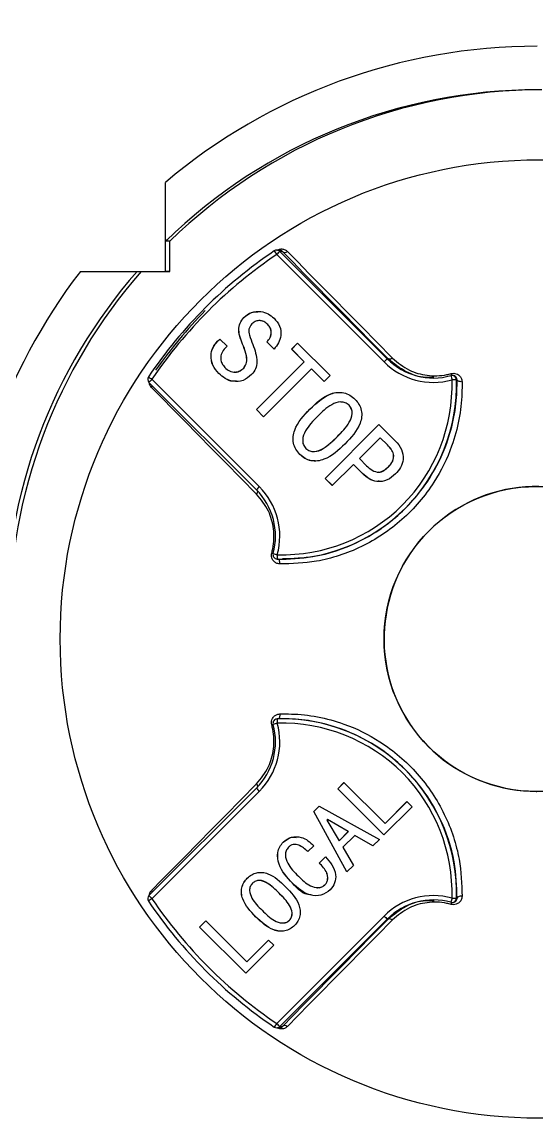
# Model space of a CAD drawing. Header units: millimetres. Extents: x 2448 to 4397, y 790 to 2168.
# Drawn here: x 3000.93 to 3022.22, y 1894.02 to 1939.55 of the extents above; entities that cross this region are included whole.
import ezdxf

# ---------------------------------------------------------------- set-up
doc = ezdxf.new("R2010")
doc.units = ezdxf.units.MM

msp = doc.modelspace()

# ---------------------------------------------------------------- linework, layer by layer
at = {"color": 7, "linetype": 'Continuous', "lineweight": 25}
for p, q in [((3006.855, 1929.244), (3006.855, 1932.922)), ((3007.043, 1930.492), (3006.873, 1930.492)), ((3007.043, 1929.244), (3007.043, 1930.492)), ((3015.897, 1925.505), (3011.458, 1929.944)), ((3011.569, 1930.124), (3011.46, 1930.124)), ((3011.587, 1930.072), (3016.026, 1925.632)), ((3011.692, 1930.071), (3011.587, 1930.072)), ((3003.344, 1929.244), (3006.855, 1929.244)), ((3005.69, 1929.244), (3005.86, 1929.244)), ((3005.86, 1929.244), (3007.043, 1929.244)), ((3007.043, 1929.244), (3006.855, 1929.244)), ((3010.098, 1927.338), (3010.095, 1927.338)), ((3010.74, 1927.214), (3010.737, 1927.214)), ((3011.088, 1927.051), (3011.085, 1927.051)), ((3009.014, 1926.361), (3009.105, 1926.452)), ((3009.017, 1926.361), (3009.014, 1926.361)), ((3009.017, 1926.361), (3009.107, 1926.45)), ((3009.105, 1926.452), (3009.405, 1926.152)), ((3011.346, 1926.035), (3011.046, 1926.335)), ((3011.049, 1926.335), (3011.046, 1926.335)), ((3011.348, 1926.035), (3011.049, 1926.335)), ((3012.075, 1926.035), (3012.322, 1926.282)), ((3012.078, 1926.035), (3012.324, 1926.281)), ((3012.322, 1926.282), (3013.664, 1924.941)), ((3009.405, 1926.152), (3009.327, 1926.074)), ((3010.085, 1926.152), (3010.082, 1926.152)), ((3012.596, 1925.514), (3012.075, 1926.035)), ((3012.078, 1926.035), (3012.075, 1926.035)), ((3012.599, 1925.514), (3012.078, 1926.035)), ((3010.616, 1923.534), (3012.596, 1925.514)), ((3010.619, 1923.534), (3012.599, 1925.514)), ((3012.599, 1925.514), (3012.596, 1925.514)), ((3016.063, 1925.632), (3016.026, 1925.632)), ((3009.069, 1925.032), (3009.066, 1925.032)), ((3009.702, 1925.083), (3009.705, 1925.083)), ((3010.098, 1925.253), (3010.095, 1925.253)), ((3012.896, 1925.214), (3010.916, 1923.234)), ((3013.417, 1924.693), (3012.896, 1925.214)), ((3012.898, 1925.214), (3012.896, 1925.214)), ((3013.418, 1924.695), (3012.898, 1925.214)), ((3013.664, 1924.941), (3013.417, 1924.693)), ((3018.733, 1924.947), (3018.706, 1924.947)), ((3010.617, 1920.223), (3006.178, 1924.662)), ((3006.303, 1924.79), (3010.742, 1920.35)), ((3018.91, 1924.772), (3018.886, 1924.772)), ((3010.916, 1923.234), (3010.616, 1923.534)), ((3010.619, 1923.534), (3010.616, 1923.534)), ((3010.917, 1923.236), (3010.619, 1923.534)), ((3012.833, 1923.56), (3012.83, 1923.56)), ((3014.112, 1923.85), (3014.109, 1923.85)), ((3014.448, 1923.716), (3014.446, 1923.716)), ((3013.456, 1920.694), (3015.683, 1922.922)), ((3013.458, 1920.694), (3015.684, 1922.92)), ((3015.683, 1922.922), (3016.36, 1922.244)), ((3013.966, 1922.427), (3013.964, 1922.427)), ((3015.735, 1922.375), (3014.875, 1921.515)), ((3016.035, 1922.075), (3015.735, 1922.375)), ((3015.738, 1922.375), (3015.735, 1922.375)), ((3016.037, 1922.075), (3015.738, 1922.375)), ((3012.416, 1921.684), (3012.414, 1921.684)), ((3012.977, 1921.806), (3012.98, 1921.806)), ((3016.037, 1922.075), (3016.035, 1922.075)), ((3014.628, 1921.268), (3013.755, 1920.395)), ((3015.006, 1920.89), (3014.628, 1921.268)), ((3014.631, 1921.268), (3014.628, 1921.268)), ((3015.008, 1920.89), (3014.631, 1921.268)), ((3014.875, 1921.515), (3015.175, 1921.215)), ((3015.008, 1920.89), (3015.006, 1920.89)), ((3015.658, 1920.952), (3015.661, 1920.952)), ((3016.076, 1921.176), (3016.074, 1921.176)), ((3013.755, 1920.395), (3013.456, 1920.694)), ((3013.458, 1920.694), (3013.456, 1920.694)), ((3013.757, 1920.396), (3013.458, 1920.694)), ((3022.205, 1920.359), (3022.205, 1920.359)), ((3011.678, 1917.36), (3011.701, 1917.359)), ((3011.724, 1910.758), (3011.701, 1910.758)), ((3013.982, 1907.874), (3014.239, 1908.13)), ((3013.985, 1907.874), (3014.24, 1908.129)), ((3014.239, 1908.13), (3015.936, 1906.433)), ((3006.178, 1903.456), (3010.617, 1907.895)), ((3010.742, 1907.768), (3006.303, 1903.328)), ((3015.891, 1905.964), (3013.982, 1907.874)), ((3013.985, 1907.874), (3013.982, 1907.874)), ((3015.892, 1905.966), (3013.985, 1907.874)), ((3022.185, 1907.759), (3022.194, 1907.759)), ((3012.988, 1906.925), (3013.212, 1907.148)), ((3012.991, 1906.925), (3013.213, 1907.147)), ((3013.212, 1907.148), (3015.701, 1905.775)), ((3017.052, 1907.126), (3015.891, 1905.964)), ((3015.936, 1906.433), (3016.84, 1907.338)), ((3015.938, 1906.433), (3016.841, 1907.336)), ((3016.84, 1907.338), (3017.052, 1907.126)), ((3014.362, 1904.435), (3012.988, 1906.925)), ((3012.991, 1906.925), (3012.988, 1906.925)), ((3014.363, 1904.437), (3012.991, 1906.925)), ((3013.558, 1906.601), (3013.535, 1906.579)), ((3013.535, 1906.579), (3014.038, 1905.719)), ((3013.56, 1906.601), (3013.558, 1906.601)), ((3014.417, 1906.098), (3013.558, 1906.601)), ((3014.42, 1906.098), (3013.56, 1906.601)), ((3015.938, 1906.433), (3015.936, 1906.433)), ((3014.038, 1905.719), (3014.417, 1906.098)), ((3014.041, 1905.719), (3014.42, 1906.098)), ((3014.685, 1905.942), (3014.194, 1905.451)), ((3014.42, 1906.098), (3014.417, 1906.098)), ((3015.433, 1905.507), (3014.685, 1905.942)), ((3014.688, 1905.942), (3014.685, 1905.942)), ((3015.434, 1905.508), (3014.688, 1905.942)), ((3015.701, 1905.775), (3015.433, 1905.507)), ((3011.73, 1905.663), (3011.727, 1905.663)), ((3012.214, 1905.573), (3012.21, 1905.573)), ((3012.988, 1905.518), (3012.743, 1905.272)), ((3014.041, 1905.719), (3014.038, 1905.719)), ((3014.194, 1905.451), (3014.63, 1904.703)), ((3013.212, 1904.803), (3013.468, 1905.06)), ((3013.214, 1904.803), (3013.471, 1905.06)), ((3013.214, 1904.803), (3013.212, 1904.803)), ((3014.63, 1904.703), (3014.362, 1904.435)), ((3010.245, 1904.178), (3010.242, 1904.178)), ((3010.737, 1904.077), (3010.733, 1904.077)), ((3012.109, 1903.966), (3012.106, 1903.966)), ((3013.46, 1903.91), (3013.457, 1903.91)), ((3011.562, 1903.553), (3011.559, 1903.553)), ((3013.149, 1903.784), (3013.152, 1903.784)), ((3018.706, 1903.171), (3018.733, 1903.171)), ((3018.886, 1903.346), (3018.91, 1903.346)), ((3010.591, 1902.582), (3010.588, 1902.582)), ((3011.458, 1898.174), (3015.897, 1902.613)), ((3008.266, 1902.157), (3008.523, 1902.414)), ((3010.175, 1900.248), (3008.266, 1902.157)), ((3008.269, 1902.157), (3008.266, 1902.157)), ((3008.269, 1902.157), (3008.524, 1902.413)), ((3010.176, 1900.249), (3008.269, 1902.157)), ((3008.523, 1902.414), (3010.22, 1900.717)), ((3016.026, 1902.486), (3011.587, 1898.046)), ((3011.695, 1902.325), (3011.699, 1902.325)), ((3011.986, 1902.436), (3011.984, 1902.436)), ((3016.063, 1902.486), (3016.026, 1902.486)), ((3011.336, 1901.409), (3010.175, 1900.248)), ((3010.22, 1900.717), (3011.124, 1901.621)), ((3010.222, 1900.717), (3011.125, 1901.62)), ((3011.124, 1901.621), (3011.336, 1901.409)), ((3010.222, 1900.717), (3010.22, 1900.717)), ((3011.459, 1897.994), (3011.568, 1897.993)), ((3011.587, 1898.046), (3011.692, 1898.046))]:
    msp.add_line(p, q, dxfattribs=at)
at = {"color": 7, "linetype": 'Continuous', "lineweight": 25, "flags": 128}
for points in [[(3016.063, 1925.632), (3015.409, 1926.293), (3014.782, 1926.928), (3014.185, 1927.533), (3013.618, 1928.108), (3013.084, 1928.651), (3012.584, 1929.16), (3012.119, 1929.634), (3011.692, 1930.071)], [(3011.905, 1930.068), (3012.329, 1929.634), (3012.79, 1929.164), (3013.286, 1928.659), (3013.815, 1928.12), (3014.377, 1927.55), (3014.97, 1926.95), (3015.592, 1926.321), (3016.241, 1925.665)], [(3016.241, 1925.665), (3016.216, 1925.647), (3016.191, 1925.632), (3016.165, 1925.622), (3016.141, 1925.615), (3016.117, 1925.613), (3016.096, 1925.615), (3016.078, 1925.622), (3016.063, 1925.632)], [(3010.623, 1920.047), (3009.974, 1920.703), (3009.352, 1921.332), (3008.76, 1921.932), (3008.198, 1922.502), (3007.668, 1923.041), (3007.172, 1923.546), (3006.711, 1924.016), (3006.287, 1924.45)], [(3019.117, 1924.69), (3019.079, 1924.689), (3019.042, 1924.691), (3019.006, 1924.698), (3018.975, 1924.708), (3018.948, 1924.721), (3018.928, 1924.736), (3018.915, 1924.753), (3018.91, 1924.772)], [(3011.585, 1917.157), (3011.586, 1917.195), (3011.584, 1917.233), (3011.577, 1917.268), (3011.567, 1917.3), (3011.554, 1917.326), (3011.538, 1917.346), (3011.52, 1917.358), (3011.509, 1917.362)], [(3011.585, 1910.96), (3011.586, 1910.922), (3011.584, 1910.885), (3011.577, 1910.85), (3011.567, 1910.818), (3011.554, 1910.792), (3011.538, 1910.772), (3011.52, 1910.76), (3011.509, 1910.756)], [(3006.287, 1903.668), (3006.711, 1904.102), (3007.172, 1904.572), (3007.668, 1905.077), (3008.198, 1905.615), (3008.76, 1906.186), (3009.352, 1906.786), (3009.974, 1907.415), (3010.623, 1908.071)], [(3019.117, 1903.427), (3019.079, 1903.429), (3019.042, 1903.427), (3019.006, 1903.42), (3018.975, 1903.41), (3018.948, 1903.397), (3018.928, 1903.382), (3018.915, 1903.364), (3018.91, 1903.346)], [(3011.692, 1898.046), (3012.119, 1898.484), (3012.584, 1898.958), (3013.084, 1899.467), (3013.618, 1900.01), (3014.185, 1900.585), (3014.782, 1901.19), (3015.409, 1901.824), (3016.063, 1902.486)], [(3016.241, 1902.453), (3015.592, 1901.797), (3014.97, 1901.168), (3014.377, 1900.568), (3013.815, 1899.997), (3013.286, 1899.459), (3012.79, 1898.954), (3012.329, 1898.484), (3011.905, 1898.05)], [(3016.063, 1902.486), (3016.078, 1902.496), (3016.096, 1902.503), (3016.117, 1902.505), (3016.141, 1902.503), (3016.165, 1902.496), (3016.191, 1902.486), (3016.216, 1902.471), (3016.241, 1902.453)]]:
    msp.add_lwpolyline(points, dxfattribs=at)
at = {"color": 7, "linetype": 'Continuous', "lineweight": 25}
for centre, radius in [((3022.308, 1914.058), 19.8), ((3022.195, 1914.059), 6.3)]:
    msp.add_circle(centre, radius, dxfattribs=at)
for centre, radius, start, end in [((2993.911, 1947.36), 84.364, 293.02811, 288.34387), ((2992.753, 1947.361), 82.329, 297.52493, 286.50961), ((2992.559, 1947.361), 81.303, 353.64683, 186.35318), ((2992.55, 1947.362), 80.884, 353.64681, 186.3532), ((2992.511, 1947.361), 76.784, 353.328, 186.67202), ((2992.507, 1947.361), 75.854, 353.328, 186.67202), ((3022.228, 1914.733), 23.816, 90.0002, 130.2034), ((2993.909, 1947.354), 88.439, 276.305, 353.69783), ((3022.246, 1914.732), 22.016, 90.0002, 134.2886), ((3022.416, 1914.732), 22.016, 90.0002, 134.2886), ((2994.016, 1947.354), 89.012, 279.79419, 349.96366), ((3022.19, 1914.06), 19.35, 124.0404, 145.9624), ((3022.188, 1914.06), 19.17, 124.0404, 145.9624), ((3011.46, 1929.944), 0.18, 89.9089, 124.0403), ((3015.875, 1932.982), 5.361, 212.6072, 214.5204), ((3016.129, 1925.336), 6.562, 133.8096, 135.3924), ((3011.46, 1929.944), 0.18, 44.9982, 89.9087), ((3011.8, 1930.195), 0.165, 228.7806, 309.3851), ((3022.23, 1914.731), 23.818, 142.4576, 180.0001), ((3022.248, 1914.731), 22.018, 138.7636, 180.0002), ((3022.417, 1914.731), 22.018, 138.7636, 180.0002), ((3022.3, 1914.059), 19.35, 135.4847, 144.9871), ((3020.569, 1920.897), 6.562, 133.8096, 135.3924), ((3017.933, 1927.541), 2.88, 224.9981, 285.5315), ((3017.935, 1927.541), 2.7, 224.9981, 285.5315), ((3006.305, 1924.79), 0.18, 145.9624, 224.998), ((3010.669, 1931.333), 7.866, 234.989, 236.2893), ((3018.706, 1924.767), 0.18, 89.9089, 105.5317), ((3023.18, 1926.057), 4.658, 193.8763, 196.0847), ((3017.922, 1924.814), 0.774, 9.7741, 15.7338), ((3018.706, 1924.767), 0.18, 1.6889, 89.9078), ((3010.677, 1920.352), 6.231, 134.5857, 136.2292), ((3006.13, 1924.565), 0.194, 323.7367, 346.861), ((3011.689, 1924.559), 7.2, 268.3108, 1.692), ((3011.688, 1924.559), 7.02, 268.3108, 1.692), ((3023.205, 1773.806), 151.028, 91.63868, 91.70765), ((3015.117, 1915.912), 6.231, 134.5857, 136.2292), ((3008.706, 1918.314), 2.88, 344.4695, 44.9981), ((3022.195, 1914.059), 6.3, 331.603, 298.3998), ((3008.708, 1918.314), 2.7, 344.4695, 44.9981), ((3010.464, 1920.186), 0.211, 318.8025, 353.9423), ((3011.91, 1920.083), 2.559, 255.1468, 256.4559), ((3011.482, 1917.543), 0.18, 164.4698, 268.3093), ((3015.833, 1933.371), 16.415, 254.0042, 254.6264), ((3016.005, 1917.364), 4.528, 177.74, 180.0174), ((3011.482, 1910.575), 0.18, 91.6926, 195.5317), ((3011.482, 1910.575), 0.18, 91.6907, 135.0014), ((3011.689, 1903.559), 7.2, 358.308, 91.6892), ((3016.005, 1910.754), 4.528, 179.9826, 182.2601), ((3008.708, 1909.804), 2.7, 315.0019, 15.5304), ((3008.706, 1909.804), 2.88, 315.0019, 15.5304), ((3011.91, 1908.032), 2.561, 103.546, 104.8543), ((3015.783, 1894.927), 16.229, 105.3718, 106.0012), ((3011.688, 1903.559), 7.02, 358.308, 91.6892), ((3010.469, 1907.934), 0.207, 5.6832, 41.6103), ((3015.13, 1912.219), 6.251, 223.7746, 225.413), ((3006.305, 1903.328), 0.18, 135.002, 214.0376), ((3010.691, 1907.78), 6.251, 223.7746, 225.413), ((3006.13, 1903.553), 0.194, 13.2246, 36.2623), ((3017.933, 1900.577), 2.88, 74.4685, 135.0019), ((3010.648, 1896.815), 7.829, 123.7092, 125.0156), ((3022.19, 1914.058), 19.35, 214.0376, 235.9596), ((3022.188, 1914.058), 19.17, 214.0376, 235.9596), ((3017.935, 1900.577), 2.7, 74.4685, 135.0019), ((3023.177, 1902.062), 4.654, 163.9149, 166.125), ((3018.706, 1903.351), 0.18, 254.4683, 269.9089), ((3017.755, 1903.342), 0.945, 344.8084, 349.6965), ((3023.712, 2071.506), 168.229, 268.2941, 268.35601), ((3018.706, 1903.351), 0.18, 269.9104, 358.3107), ((3020.584, 1907.236), 6.583, 224.6089, 226.1865), ((3015.865, 1895.142), 5.35, 145.4786, 147.3958), ((3011.46, 1898.174), 0.18, 235.9597, 269.9089), ((3016.145, 1902.797), 6.583, 224.6089, 226.1865), ((3011.46, 1898.174), 0.18, 269.9091, 315.0018), ((3011.8, 1897.922), 0.165, 50.6146, 131.2182)]:
    msp.add_arc(centre, radius, start, end, dxfattribs=at)
for points, knots in [([(3006.873, 1930.492), (3006.872, 1930.494), (3006.872, 1930.496), (3006.869, 1930.535), (3006.865, 1930.682), (3006.861, 1931.093), (3006.857, 1931.77), (3006.855, 1932.441), (3006.855, 1932.849), (3006.855, 1932.922)], [0, 0, 0, 0, 0.044434, 0.071322, 0.231174, 0.389888, 0.630874, 0.934098, 1, 1, 1, 1]), ([(3011.457, 1930.111), (3011.475, 1930.122), (3011.515, 1930.146), (3011.591, 1930.17), (3011.696, 1930.177), (3011.811, 1930.146), (3011.873, 1930.095), (3011.905, 1930.068)], [0, 0, 0, 0, 0.08537, 0.190799, 0.356423, 0.666471, 1, 1, 1, 1]), ([(3011.692, 1930.071), (3011.675, 1930.084), (3011.645, 1930.108), (3011.605, 1930.127), (3011.571, 1930.124), (3011.569, 1930.124)], [0, 0, 0, 0, 0.516233, 0.973644, 1, 1, 1, 1]), ([(3003.344, 1929.244), (3003.422, 1929.244), (3003.814, 1929.244), (3004.456, 1929.244), (3004.993, 1929.244), (3005.338, 1929.244), (3005.578, 1929.244), (3005.684, 1929.244), (3005.689, 1929.244), (3005.69, 1929.244)], [0, 0, 0, 0, 0.072191, 0.363216, 0.598974, 0.646152, 0.81086, 0.976551, 1, 1, 1, 1]), ([(3010.095, 1927.338), (3010.198, 1927.421), (3010.404, 1927.587), (3010.783, 1927.607), (3011.11, 1927.512), (3011.267, 1927.378), (3011.346, 1927.311)], [0, 0, 0, 0, 0.279601, 0.558878, 0.779376, 1, 1, 1, 1]), ([(3010.082, 1926.152), (3009.989, 1926.374), (3009.859, 1926.683), (3009.918, 1927.118), (3010.036, 1927.264), (3010.095, 1927.338)], [0, 0, 0, 0, 0.560027, 0.780079, 1, 1, 1, 1]), ([(3010.085, 1926.152), (3009.991, 1926.374), (3009.861, 1926.683), (3009.921, 1927.118), (3010.039, 1927.264), (3010.098, 1927.338)], [0, 0, 0, 0, 0.560027, 0.780079, 1, 1, 1, 1]), ([(3010.098, 1927.338), (3010.2, 1927.426), (3010.371, 1927.573), (3010.594, 1927.573), (3010.683, 1927.573)], [0, 0, 0, 0, 0.5983623, 1, 1, 1, 1]), ([(3011.085, 1927.051), (3011.033, 1927.096), (3010.929, 1927.187), (3010.733, 1927.228), (3010.557, 1927.184), (3010.475, 1927.113), (3010.434, 1927.077)], [0, 0, 0, 0, 0.280393, 0.559545, 0.779457, 1, 1, 1, 1]), ([(3011.088, 1927.051), (3011.036, 1927.098), (3010.936, 1927.188), (3010.802, 1927.203), (3010.739, 1927.21)], [0, 0, 0, 0, 0.523142, 1, 1, 1, 1]), ([(3011.346, 1927.311), (3011.437, 1927.209), (3011.617, 1927.006), (3011.655, 1926.614), (3011.547, 1926.281), (3011.413, 1926.117), (3011.346, 1926.035)], [0, 0, 0, 0, 0.280576, 0.558458, 0.779312, 1, 1, 1, 1]), ([(3010.434, 1927.077), (3010.381, 1927.007), (3010.276, 1926.866), (3010.336, 1926.549), (3010.421, 1926.352), (3010.473, 1926.23)], [0, 0, 0, 0, 0.278312, 0.557355, 1, 1, 1, 1]), ([(3011.046, 1926.335), (3011.098, 1926.391), (3011.202, 1926.503), (3011.247, 1926.719), (3011.203, 1926.915), (3011.125, 1927.005), (3011.085, 1927.051)], [0, 0, 0, 0, 0.279799, 0.5597317, 0.7795238, 1, 1, 1, 1]), ([(3011.049, 1926.335), (3011.101, 1926.391), (3011.205, 1926.503), (3011.249, 1926.719), (3011.206, 1926.915), (3011.127, 1927.005), (3011.088, 1927.051)], [0, 0, 0, 0, 0.279799, 0.559732, 0.779524, 1, 1, 1, 1]), ([(3009.066, 1925.032), (3008.974, 1925.138), (3008.789, 1925.351), (3008.714, 1925.749), (3008.8, 1926.107), (3008.943, 1926.276), (3009.014, 1926.361)], [0, 0, 0, 0, 0.280466, 0.559432, 0.779595, 1, 1, 1, 1]), ([(3009.069, 1925.032), (3008.976, 1925.138), (3008.792, 1925.351), (3008.716, 1925.749), (3008.803, 1926.107), (3008.946, 1926.276), (3009.017, 1926.361)], [0, 0, 0, 0, 0.2804662, 0.5594321, 0.7795955, 1, 1, 1, 1]), ([(3010.473, 1926.23), (3010.556, 1925.994), (3010.672, 1925.664), (3010.604, 1925.211), (3010.482, 1925.057), (3010.421, 1924.98)], [0, 0, 0, 0, 0.559726, 0.780043, 1, 1, 1, 1]), ([(3009.327, 1926.074), (3009.271, 1926.01), (3009.161, 1925.883), (3009.131, 1925.642), (3009.187, 1925.431), (3009.271, 1925.33), (3009.314, 1925.279)], [0, 0, 0, 0, 0.280123, 0.558679, 0.779337, 1, 1, 1, 1]), ([(3010.095, 1925.253), (3010.143, 1925.329), (3010.24, 1925.481), (3010.207, 1925.81), (3010.129, 1926.022), (3010.082, 1926.152)], [0, 0, 0, 0, 0.277254, 0.55795, 1, 1, 1, 1]), ([(3010.098, 1925.253), (3010.146, 1925.329), (3010.243, 1925.481), (3010.209, 1925.81), (3010.132, 1926.022), (3010.085, 1926.152)], [0, 0, 0, 0, 0.277254, 0.55795, 1, 1, 1, 1]), ([(3017.958, 1924.876), (3017.842, 1924.868), (3017.436, 1924.839), (3016.734, 1925.086), (3016.302, 1925.438), (3016.063, 1925.632)], [0, 0, 0, 0, 0.151016, 0.532358, 1, 1, 1, 1]), ([(3016.241, 1925.665), (3016.461, 1925.481), (3016.858, 1925.149), (3017.664, 1924.915), (3018.281, 1924.926), (3018.608, 1925.009), (3018.667, 1925.024)], [0, 0, 0, 0, 0.356926, 0.645588, 0.935957, 1, 1, 1, 1]), ([(3010.421, 1924.98), (3010.309, 1924.887), (3010.087, 1924.703), (3009.667, 1924.672), (3009.318, 1924.806), (3009.15, 1924.957), (3009.066, 1925.032)], [0, 0, 0, 0, 0.2798432, 0.5586107, 0.7789801, 1, 1, 1, 1]), ([(3009.787, 1924.718), (3009.74, 1924.711), (3009.582, 1924.687), (3009.32, 1924.813), (3009.153, 1924.959), (3009.069, 1925.032)], [0, 0, 0, 0, 0.173827, 0.586305, 1, 1, 1, 1]), ([(3009.314, 1925.279), (3009.376, 1925.223), (3009.499, 1925.112), (3009.736, 1925.067), (3009.945, 1925.127), (3010.045, 1925.211), (3010.095, 1925.253)], [0, 0, 0, 0, 0.280691, 0.558757, 0.779281, 1, 1, 1, 1]), ([(3009.707, 1925.095), (3009.723, 1925.091), (3009.802, 1925.073), (3009.949, 1925.132), (3010.048, 1925.213), (3010.098, 1925.253)], [0, 0, 0, 0, 0.11035, 0.554979, 1, 1, 1, 1]), ([(3018.667, 1925.024), (3018.703, 1925.031), (3018.775, 1925.044), (3018.882, 1925.022), (3018.979, 1924.971), (3019.061, 1924.886), (3019.108, 1924.787), (3019.115, 1924.717), (3019.117, 1924.69)], [0, 0, 0, 0, 0.1540842, 0.3077863, 0.4712038, 0.6571656, 0.8674974, 1, 1, 1, 1]), ([(3018.91, 1924.772), (3018.909, 1924.786), (3018.906, 1924.821), (3018.883, 1924.87), (3018.843, 1924.912), (3018.795, 1924.938), (3018.756, 1924.946), (3018.735, 1924.947), (3018.733, 1924.947)], [0, 0, 0, 0, 0.162765, 0.421999, 0.643912, 0.826679, 0.984291, 1, 1, 1, 1]), ([(3006.287, 1924.45), (3006.244, 1924.495), (3006.196, 1924.546), (3006.194, 1924.638), (3006.194, 1924.646)], [0, 0, 0, 0, 0.903989, 1, 1, 1, 1]), ([(3019.117, 1924.69), (3019.118, 1924.53), (3019.121, 1923.667), (3018.848, 1922.224), (3017.968, 1920.41), (3016.693, 1918.914), (3014.977, 1917.788), (3013.199, 1917.205), (3012.089, 1917.172), (3011.585, 1917.157)], [0, 0, 0, 0, 0.0439371, 0.236293, 0.3728219, 0.5357282, 0.69861, 0.8632007, 1, 1, 1, 1]), ([(3011.7, 1917.378), (3012.13, 1917.392), (3013.155, 1917.425), (3014.836, 1917.984), (3016.525, 1919.09), (3017.78, 1920.563), (3018.646, 1922.349), (3018.914, 1923.767), (3018.911, 1924.614), (3018.91, 1924.772)], [0, 0, 0, 0, 0.121155, 0.288827, 0.454425, 0.619978, 0.758896, 0.955098, 1, 1, 1, 1]), ([(3012.83, 1923.56), (3013.097, 1923.814), (3013.432, 1924.131), (3013.961, 1924.258), (3014.233, 1924.241), (3014.49, 1924.143), (3014.625, 1924.024), (3014.693, 1923.964)], [0, 0, 0, 0, 0.498982, 0.624271, 0.749515, 0.874666, 1, 1, 1, 1]), ([(3012.833, 1923.56), (3013.1, 1923.807), (3013.434, 1924.115), (3013.902, 1924.253), (3014.018, 1924.242), (3014.044, 1924.24)], [0, 0, 0, 0, 0.75478, 0.944299, 1, 1, 1, 1]), ([(3014.693, 1923.964), (3014.752, 1923.897), (3014.871, 1923.762), (3014.969, 1923.506), (3014.981, 1923.235), (3014.845, 1922.71), (3014.529, 1922.379), (3014.276, 1922.114)], [0, 0, 0, 0, 0.125297, 0.250413, 0.375603, 0.500878, 1, 1, 1, 1]), ([(3012.414, 1921.684), (3012.354, 1921.753), (3012.234, 1921.889), (3012.138, 1922.149), (3012.125, 1922.423), (3012.258, 1922.954), (3012.576, 1923.291), (3012.83, 1923.56)], [0, 0, 0, 0, 0.125331, 0.250454, 0.375688, 0.500998, 1, 1, 1, 1]), ([(3012.416, 1921.684), (3012.356, 1921.753), (3012.237, 1921.889), (3012.14, 1922.149), (3012.128, 1922.423), (3012.261, 1922.954), (3012.579, 1923.291), (3012.833, 1923.56)], [0, 0, 0, 0, 0.125331, 0.250454, 0.375688, 0.500998, 1, 1, 1, 1]), ([(3014.446, 1923.716), (3014.394, 1923.756), (3014.292, 1923.835), (3014.03, 1923.869), (3013.596, 1923.707), (3013.325, 1923.432), (3013.143, 1923.247)], [0, 0, 0, 0, 0.12479, 0.249939, 0.498148, 1, 1, 1, 1]), ([(3013.964, 1922.427), (3014.146, 1922.607), (3014.418, 1922.877), (3014.593, 1923.302), (3014.564, 1923.564), (3014.485, 1923.666), (3014.446, 1923.716)], [0, 0, 0, 0, 0.501886, 0.750204, 0.875265, 1, 1, 1, 1]), ([(3013.966, 1922.427), (3014.148, 1922.607), (3014.42, 1922.877), (3014.596, 1923.302), (3014.567, 1923.564), (3014.488, 1923.666), (3014.448, 1923.716)], [0, 0, 0, 0, 0.501886, 0.750204, 0.875265, 1, 1, 1, 1]), ([(3014.448, 1923.716), (3014.397, 1923.757), (3014.298, 1923.836), (3014.172, 1923.844), (3014.112, 1923.848)], [0, 0, 0, 0, 0.517206, 1, 1, 1, 1]), ([(3013.143, 1923.247), (3012.958, 1923.064), (3012.681, 1922.789), (3012.515, 1922.354), (3012.542, 1922.088), (3012.621, 1921.984), (3012.661, 1921.932)], [0, 0, 0, 0, 0.501768, 0.750148, 0.875248, 1, 1, 1, 1]), ([(3012.661, 1921.932), (3012.713, 1921.892), (3012.816, 1921.813), (3013.081, 1921.791), (3013.508, 1921.969), (3013.781, 1922.244), (3013.964, 1922.427)], [0, 0, 0, 0, 0.124698, 0.249711, 0.498195, 1, 1, 1, 1]), ([(3012.981, 1921.811), (3012.993, 1921.81), (3013.131, 1921.79), (3013.513, 1921.988), (3013.785, 1922.251), (3013.966, 1922.427)], [0, 0, 0, 0, 0.03036, 0.35149, 1, 1, 1, 1]), ([(3016.36, 1922.244), (3016.456, 1922.134), (3016.647, 1921.914), (3016.715, 1921.497), (3016.6, 1921.134), (3016.449, 1920.962), (3016.373, 1920.877)], [0, 0, 0, 0, 0.280396, 0.559143, 0.779226, 1, 1, 1, 1]), ([(3014.276, 1922.114), (3014.01, 1921.861), (3013.676, 1921.544), (3013.149, 1921.402), (3012.876, 1921.41), (3012.617, 1921.506), (3012.482, 1921.625), (3012.414, 1921.684)], [0, 0, 0, 0, 0.499139, 0.624435, 0.749618, 0.874706, 1, 1, 1, 1]), ([(3013.042, 1921.419), (3012.988, 1921.418), (3012.844, 1921.416), (3012.62, 1921.508), (3012.484, 1921.625), (3012.416, 1921.684)], [0, 0, 0, 0, 0.230044, 0.614704, 1, 1, 1, 1]), ([(3016.074, 1921.176), (3016.142, 1921.248), (3016.277, 1921.39), (3016.321, 1921.767), (3016.144, 1921.958), (3016.035, 1922.075)], [0, 0, 0, 0, 0.282451, 0.559256, 1, 1, 1, 1]), ([(3016.076, 1921.176), (3016.145, 1921.248), (3016.279, 1921.39), (3016.324, 1921.767), (3016.146, 1921.958), (3016.037, 1922.075)], [0, 0, 0, 0, 0.282451, 0.559256, 1, 1, 1, 1]), ([(3015.175, 1921.215), (3015.246, 1921.15), (3015.389, 1921.018), (3015.663, 1920.919), (3015.906, 1921.021), (3016.018, 1921.124), (3016.074, 1921.176)], [0, 0, 0, 0, 0.281274, 0.559341, 0.778877, 1, 1, 1, 1]), ([(3016.373, 1920.877), (3016.262, 1920.782), (3016.04, 1920.593), (3015.619, 1920.536), (3015.261, 1920.662), (3015.091, 1920.814), (3015.006, 1920.89)], [0, 0, 0, 0, 0.280176, 0.558961, 0.779148, 1, 1, 1, 1]), ([(3015.693, 1920.584), (3015.661, 1920.578), (3015.517, 1920.551), (3015.263, 1920.671), (3015.093, 1920.817), (3015.008, 1920.89)], [0, 0, 0, 0, 0.125039, 0.561861, 1, 1, 1, 1]), ([(3015.663, 1920.959), (3015.67, 1920.957), (3015.75, 1920.932), (3015.909, 1921.03), (3016.021, 1921.127), (3016.076, 1921.176)], [0, 0, 0, 0, 0.045914, 0.521239, 1, 1, 1, 1]), ([(3011.254, 1917.61), (3011.269, 1917.669), (3011.352, 1917.997), (3011.364, 1918.615), (3011.133, 1919.425), (3010.805, 1919.825), (3010.623, 1920.047)], [0, 0, 0, 0, 0.064043, 0.354412, 0.643074, 1, 1, 1, 1]), ([(3011.585, 1917.157), (3011.532, 1917.166), (3011.434, 1917.181), (3011.319, 1917.276), (3011.254, 1917.391), (3011.234, 1917.51), (3011.248, 1917.578), (3011.254, 1917.61)], [0, 0, 0, 0, 0.257956, 0.4849143, 0.7035846, 0.8642778, 1, 1, 1, 1]), ([(3011.254, 1910.508), (3011.247, 1910.544), (3011.234, 1910.616), (3011.256, 1910.723), (3011.306, 1910.821), (3011.39, 1910.903), (3011.488, 1910.951), (3011.558, 1910.958), (3011.585, 1910.96)], [0, 0, 0, 0, 0.154084, 0.307786, 0.471204, 0.657166, 0.867497, 1, 1, 1, 1]), ([(3011.585, 1910.96), (3011.744, 1910.962), (3012.602, 1910.97), (3014.039, 1910.703), (3015.848, 1909.828), (3017.343, 1908.554), (3018.472, 1906.834), (3019.062, 1905.051), (3019.1, 1903.934), (3019.117, 1903.427)], [0, 0, 0, 0, 0.043937, 0.236293, 0.372822, 0.535728, 0.69861, 0.863201, 1, 1, 1, 1]), ([(3018.91, 1903.346), (3018.893, 1903.844), (3018.856, 1904.94), (3018.277, 1906.695), (3017.165, 1908.388), (3015.693, 1909.642), (3013.914, 1910.5), (3012.577, 1910.758), (3011.807, 1910.755), (3011.724, 1910.755)], [0, 0, 0, 0, 0.140065, 0.308175, 0.474207, 0.640193, 0.779475, 0.97619, 1, 1, 1, 1]), ([(3010.623, 1908.071), (3010.805, 1908.293), (3011.133, 1908.693), (3011.364, 1909.503), (3011.352, 1910.121), (3011.269, 1910.449), (3011.254, 1910.508)], [0, 0, 0, 0, 0.356926, 0.645588, 0.935957, 1, 1, 1, 1]), ([(3011.727, 1905.663), (3011.836, 1905.745), (3012.053, 1905.908), (3012.45, 1905.893), (3012.761, 1905.739), (3012.913, 1905.592), (3012.988, 1905.518)], [0, 0, 0, 0, 0.278841, 0.558038, 0.778714, 1, 1, 1, 1]), ([(3011.73, 1905.663), (3011.838, 1905.753), (3011.999, 1905.887), (3012.201, 1905.869), (3012.268, 1905.863)], [0, 0, 0, 0, 0.669785, 1, 1, 1, 1]), ([(3012.106, 1903.966), (3011.882, 1904.21), (3011.545, 1904.575), (3011.469, 1905.162), (3011.568, 1905.477), (3011.674, 1905.601), (3011.727, 1905.663)], [0, 0, 0, 0, 0.499696, 0.74909, 0.87448, 1, 1, 1, 1]), ([(3012.109, 1903.966), (3011.885, 1904.21), (3011.548, 1904.575), (3011.472, 1905.162), (3011.57, 1905.477), (3011.676, 1905.601), (3011.73, 1905.663)], [0, 0, 0, 0, 0.499696, 0.74909, 0.87448, 1, 1, 1, 1]), ([(3011.939, 1905.451), (3011.902, 1905.405), (3011.829, 1905.312), (3011.797, 1905.073), (3011.943, 1904.677), (3012.188, 1904.425), (3012.352, 1904.256)], [0, 0, 0, 0, 0.124838, 0.249769, 0.498841, 1, 1, 1, 1]), ([(3012.743, 1905.272), (3012.627, 1905.379), (3012.481, 1905.513), (3012.255, 1905.576), (3012.137, 1905.572), (3012.027, 1905.528), (3011.968, 1905.477), (3011.939, 1905.451)], [0, 0, 0, 0, 0.498979, 0.624378, 0.749538, 0.874643, 1, 1, 1, 1]), ([(3012.745, 1905.272), (3012.629, 1905.377), (3012.484, 1905.507), (3012.281, 1905.573), (3012.228, 1905.569), (3012.214, 1905.568)], [0, 0, 0, 0, 0.743642, 0.930527, 1, 1, 1, 1]), ([(3013.468, 1905.06), (3013.565, 1904.952), (3013.756, 1904.737), (3013.918, 1904.356), (3013.88, 1903.969), (3013.74, 1903.788), (3013.669, 1903.698)], [0, 0, 0, 0, 0.2812852, 0.5606158, 0.7804682, 1, 1, 1, 1]), ([(3010.242, 1904.178), (3010.3, 1904.229), (3010.415, 1904.331), (3010.634, 1904.415), (3010.867, 1904.425), (3011.317, 1904.308), (3011.6, 1904.037), (3011.827, 1903.821)], [0, 0, 0, 0, 0.1252973, 0.2504135, 0.3756026, 0.5008782, 1, 1, 1, 1]), ([(3010.245, 1904.178), (3010.302, 1904.229), (3010.418, 1904.329), (3010.612, 1904.411), (3010.74, 1904.41), (3010.791, 1904.41)], [0, 0, 0, 0, 0.375729, 0.750914, 1, 1, 1, 1]), ([(3013.457, 1903.91), (3013.485, 1903.944), (3013.539, 1904.012), (3013.566, 1904.141), (3013.568, 1904.271), (3013.486, 1904.52), (3013.334, 1904.677), (3013.212, 1904.803)], [0, 0, 0, 0, 0.12486, 0.249907, 0.375198, 0.50038, 1, 1, 1, 1]), ([(3013.46, 1903.91), (3013.487, 1903.944), (3013.542, 1904.012), (3013.569, 1904.141), (3013.571, 1904.271), (3013.489, 1904.52), (3013.336, 1904.677), (3013.214, 1904.803)], [0, 0, 0, 0, 0.12486, 0.249907, 0.375198, 0.50038, 1, 1, 1, 1]), ([(3010.588, 1902.582), (3010.371, 1902.81), (3010.099, 1903.097), (3009.99, 1903.551), (3010.004, 1903.784), (3010.089, 1904.004), (3010.191, 1904.12), (3010.242, 1904.178)], [0, 0, 0, 0, 0.498982, 0.624271, 0.749515, 0.874666, 1, 1, 1, 1]), ([(3010.591, 1902.582), (3010.374, 1902.81), (3010.102, 1903.097), (3009.992, 1903.551), (3010.007, 1903.784), (3010.091, 1904.004), (3010.194, 1904.12), (3010.245, 1904.178)], [0, 0, 0, 0, 0.498982, 0.624271, 0.749515, 0.874666, 1, 1, 1, 1]), ([(3010.454, 1903.966), (3010.42, 1903.922), (3010.352, 1903.834), (3010.323, 1903.61), (3010.463, 1903.238), (3010.698, 1903.005), (3010.856, 1902.849)], [0, 0, 0, 0, 0.1247898, 0.2499391, 0.4981483, 1, 1, 1, 1]), ([(3011.559, 1903.553), (3011.405, 1903.709), (3011.174, 1903.942), (3010.809, 1904.092), (3010.585, 1904.067), (3010.498, 1904), (3010.454, 1903.966)], [0, 0, 0, 0, 0.501886, 0.750204, 0.875265, 1, 1, 1, 1]), ([(3011.562, 1903.553), (3011.408, 1903.702), (3011.178, 1903.925), (3010.856, 1904.093), (3010.743, 1904.075), (3010.737, 1904.074)], [0, 0, 0, 0, 0.656622, 0.981499, 1, 1, 1, 1]), ([(3013.669, 1903.698), (3013.548, 1903.61), (3013.304, 1903.433), (3012.672, 1903.456), (3012.332, 1903.762), (3012.106, 1903.966)], [0, 0, 0, 0, 0.249589, 0.500012, 1, 1, 1, 1]), ([(3012.887, 1903.482), (3012.873, 1903.482), (3012.565, 1903.48), (3012.332, 1903.728), (3012.109, 1903.966)], [0, 0, 0, 0, 0.042593, 1, 1, 1, 1]), ([(3012.352, 1904.256), (3012.507, 1904.104), (3012.74, 1903.876), (3013.114, 1903.766), (3013.331, 1903.807), (3013.415, 1903.876), (3013.457, 1903.91)], [0, 0, 0, 0, 0.5010148, 0.7498451, 0.8749605, 1, 1, 1, 1]), ([(3013.153, 1903.789), (3013.159, 1903.788), (3013.217, 1903.772), (3013.335, 1903.812), (3013.418, 1903.877), (3013.46, 1903.91)], [0, 0, 0, 0, 0.054708, 0.527497, 1, 1, 1, 1]), ([(3006.197, 1903.475), (3006.202, 1903.505), (3006.215, 1903.587), (3006.259, 1903.637), (3006.287, 1903.668)], [0, 0, 0, 0, 0.375525, 1, 1, 1, 1]), ([(3011.984, 1902.436), (3012.017, 1902.481), (3012.085, 1902.569), (3012.105, 1902.797), (3011.951, 1903.162), (3011.716, 1903.396), (3011.559, 1903.553)], [0, 0, 0, 0, 0.1246914, 0.2497368, 0.4982652, 1, 1, 1, 1]), ([(3011.986, 1902.436), (3012.02, 1902.481), (3012.088, 1902.569), (3012.107, 1902.797), (3011.954, 1903.162), (3011.719, 1903.396), (3011.562, 1903.553)], [0, 0, 0, 0, 0.1246914, 0.2497368, 0.4982652, 1, 1, 1, 1]), ([(3011.827, 1903.821), (3012.045, 1903.592), (3012.317, 1903.306), (3012.437, 1902.855), (3012.431, 1902.621), (3012.349, 1902.399), (3012.247, 1902.282), (3012.196, 1902.224)], [0, 0, 0, 0, 0.499133, 0.624424, 0.749622, 0.874708, 1, 1, 1, 1]), ([(3016.063, 1902.486), (3016.302, 1902.68), (3016.734, 1903.032), (3017.439, 1903.28), (3017.848, 1903.25), (3017.966, 1903.242)], [0, 0, 0, 0, 0.465887, 0.845798, 1, 1, 1, 1]), ([(3018.667, 1903.094), (3018.608, 1903.109), (3018.281, 1903.192), (3017.664, 1903.203), (3016.858, 1902.969), (3016.461, 1902.637), (3016.241, 1902.453)], [0, 0, 0, 0, 0.064043, 0.354412, 0.643074, 1, 1, 1, 1]), ([(3019.117, 1903.427), (3019.109, 1903.375), (3019.094, 1903.276), (3019.001, 1903.16), (3018.885, 1903.095), (3018.767, 1903.075), (3018.699, 1903.088), (3018.667, 1903.094)], [0, 0, 0, 0, 0.257956, 0.484914, 0.703585, 0.864278, 1, 1, 1, 1]), ([(3018.733, 1903.171), (3018.752, 1903.173), (3018.799, 1903.178), (3018.854, 1903.214), (3018.899, 1903.27), (3018.907, 1903.32), (3018.91, 1903.346)], [0, 0, 0, 0, 0.1619176, 0.4077947, 0.6822322, 1, 1, 1, 1]), ([(3012.196, 1902.224), (3012.137, 1902.173), (3012.02, 1902.07), (3011.798, 1901.987), (3011.563, 1901.978), (3011.107, 1902.09), (3010.819, 1902.363), (3010.588, 1902.582)], [0, 0, 0, 0, 0.125329, 0.250449, 0.375699, 0.501004, 1, 1, 1, 1]), ([(3011.644, 1901.992), (3011.618, 1901.99), (3011.515, 1901.982), (3011.109, 1902.103), (3010.821, 1902.369), (3010.591, 1902.582)], [0, 0, 0, 0, 0.062665, 0.2508, 1, 1, 1, 1]), ([(3010.856, 1902.849), (3011.014, 1902.691), (3011.249, 1902.453), (3011.622, 1902.311), (3011.85, 1902.334), (3011.939, 1902.402), (3011.984, 1902.436)], [0, 0, 0, 0, 0.501698, 0.750126, 0.875254, 1, 1, 1, 1]), ([(3011.698, 1902.328), (3011.749, 1902.33), (3011.857, 1902.335), (3011.942, 1902.401), (3011.986, 1902.436)], [0, 0, 0, 0, 0.4759836, 1, 1, 1, 1]), ([(3011.905, 1898.05), (3011.856, 1898.011), (3011.782, 1897.953), (3011.643, 1897.94), (3011.552, 1897.958), (3011.497, 1897.981), (3011.466, 1898), (3011.457, 1898.006)], [0, 0, 0, 0, 0.49351, 0.746512, 0.851032, 0.956489, 1, 1, 1, 1]), ([(3011.568, 1897.996), (3011.582, 1897.996), (3011.642, 1897.997), (3011.67, 1898.025), (3011.692, 1898.046)], [0, 0, 0, 0, 0.236281, 1, 1, 1, 1])]:
    msp.add_open_spline(points, degree=3, knots=knots, dxfattribs=at)

doc.saveas('drawing.dxf')
